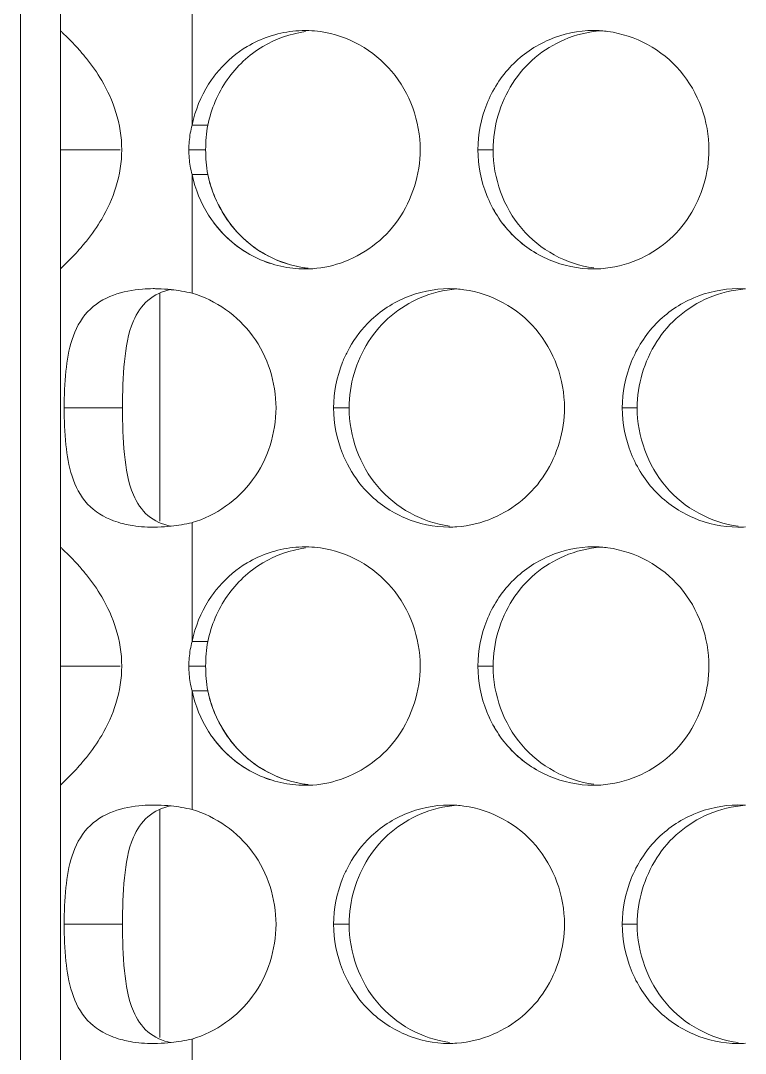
# Model space of a CAD drawing. Header units: millimetres. Extents: x 1177 to 4147, y 93 to 2194.
# Drawn here: x 1597.49 to 1615.72, y 1855.98 to 1881.96 of the extents above; entities that cross this region are included whole.
import ezdxf

# ---------------------------------------------------------------- set-up
doc = ezdxf.new("R2010")
doc.units = ezdxf.units.MM
doc.header["$LTSCALE"] = 0.1
doc.layers.get('0').update_dxf_attribs({"lineweight": 13})
doc.layers.add('标注', color=251, linetype='Continuous', lineweight=9)

msp = doc.modelspace()

# ---------------------------------------------------------------- linework, layer by layer
for p, q in [((1597.49, 1344.895), (1597.49, 1918.895)), ((1598.49, 1881.712), (1598.49, 1888.703)), ((1601.804, 1879.333), (1601.804, 1882.32)), ((1598.49, 1881.712), (1598.49, 1875.712)), ((1601.804, 1875.104), (1601.804, 1878.091)), ((1601.804, 1875.104), (1601.804, 1878.091)), ((1598.49, 1647.885), (1598.49, 1875.712)), ((1598.49, 1868.722), (1598.49, 1875.712)), ((1601.804, 1866.342), (1601.804, 1869.33)), ((1601.804, 1866.343), (1601.804, 1869.33)), ((1598.49, 1868.722), (1598.49, 1862.722)), ((1601.804, 1862.113), (1601.804, 1865.101)), ((1601.804, 1862.114), (1601.804, 1865.101)), ((1601.804, 1853.352), (1601.804, 1856.34)), ((1601.804, 1853.352), (1601.804, 1856.339))]:
    msp.add_line(p, q)
at = {"layer": '标注'}
for p, q in [((1602.199, 1879.333), (1601.804, 1879.333)), ((1602.199, 1879.333), (1601.804, 1879.333)), ((1599.99, 1878.712), (1598.49, 1878.712)), ((1599.99, 1878.712), (1598.49, 1878.712)), ((1602.145, 1878.712), (1601.723, 1878.712)), ((1602.145, 1878.712), (1601.723, 1878.712)), ((1609.376, 1878.712), (1608.994, 1878.712)), ((1609.376, 1878.712), (1608.994, 1878.712)), ((1602.199, 1878.091), (1601.804, 1878.091)), ((1602.199, 1878.091), (1601.804, 1878.091)), ((1600.99, 1875.104), (1600.99, 1869.371)), ((1600.054, 1872.217), (1598.586, 1872.217)), ((1605.754, 1872.217), (1605.365, 1872.217)), ((1605.754, 1872.217), (1605.365, 1872.217)), ((1613.002, 1872.217), (1612.627, 1872.217)), ((1602.199, 1866.343), (1601.804, 1866.343)), ((1602.199, 1866.343), (1601.804, 1866.343)), ((1599.99, 1865.722), (1598.49, 1865.722)), ((1599.99, 1865.722), (1598.49, 1865.722)), ((1602.145, 1865.722), (1601.723, 1865.722)), ((1602.145, 1865.722), (1601.723, 1865.722)), ((1609.376, 1865.722), (1608.994, 1865.722)), ((1609.376, 1865.722), (1608.994, 1865.722)), ((1602.199, 1865.101), (1601.804, 1865.101)), ((1602.199, 1865.101), (1601.804, 1865.101)), ((1598.49, 1855.731), (1598.49, 1862.722)), ((1600.99, 1862.114), (1600.99, 1856.38)), ((1600.054, 1859.226), (1598.586, 1859.226)), ((1605.754, 1859.226), (1605.365, 1859.226)), ((1605.754, 1859.226), (1605.365, 1859.226)), ((1613.002, 1859.226), (1612.627, 1859.226))]:
    msp.add_line(p, q, dxfattribs=at)
for centre, radius, start, end in [((1604.65, 1878.909), 2.802, 90.0177, 96.4449), ((1604.65, 1878.909), 2.802, 90.0177, 96.4449), ((1604.649, 1878.964), 2.747, 88.1301, 90.0018), ((1604.649, 1878.964), 2.747, 88.1301, 90.0018), ((1604.651, 1879.01), 2.702, 81.8471, 88.1347), ((1604.651, 1879.01), 2.702, 81.8471, 88.1347), ((1611.9, 1879.016), 2.696, 85.9382, 89.991), ((1611.9, 1879.016), 2.696, 85.9382, 89.991), ((1611.895, 1878.953), 2.759, 82.2487, 85.9388), ((1611.895, 1878.953), 2.759, 82.2487, 85.9388), ((1604.723, 1878.736), 2.979, 165.4586, 168.4449), ((1604.723, 1878.736), 2.979, 165.4586, 168.4449), ((1604.167, 1878.709), 2.444, 165.1989, 175.0623), ((1604.167, 1878.709), 2.444, 165.1989, 175.0623), ((1605.733, 1878.713), 3.588, 170.0517, 180.0201), ((1605.733, 1878.713), 3.588, 170.0517, 180.0201), ((1604.141, 1878.712), 2.418, 175.0848, 179.9974), ((1604.141, 1878.712), 2.418, 175.0848, 179.9974), ((1604.15, 1878.713), 2.428, 180.0174, 189.8517), ((1604.15, 1878.713), 2.428, 180.0174, 189.8517), ((1605.733, 1878.711), 3.588, 179.9799, 189.9483), ((1605.733, 1878.711), 3.588, 179.9799, 189.9483), ((1604.173, 1878.717), 2.451, 189.8577, 194.7995), ((1604.173, 1878.717), 2.451, 189.8577, 194.7995), ((1604.723, 1878.688), 2.979, 191.5551, 194.5414), ((1604.723, 1878.688), 2.979, 191.5551, 194.5414), ((1604.65, 1878.515), 2.802, 263.5551, 269.9823), ((1604.65, 1878.515), 2.802, 263.5551, 269.9823), ((1604.649, 1878.46), 2.747, 269.9982, 271.8699), ((1604.649, 1878.46), 2.747, 269.9982, 271.8699), ((1611.9, 1878.408), 2.696, 270.009, 274.0618), ((1611.9, 1878.408), 2.696, 270.009, 274.0618), ((1600.787, 1870.649), 4.569, 80.5968, 83.849), ((1600.764, 1870.508), 4.712, 77.2525, 80.6025), ((1608.267, 1872.527), 2.69, 85.8545, 89.9907), ((1608.267, 1872.527), 2.69, 85.8545, 89.9907), ((1608.263, 1872.463), 2.754, 82.091, 85.8551), ((1608.263, 1872.463), 2.754, 82.091, 85.8551), ((1615.536, 1872.515), 2.702, 86.0214, 89.9914), ((1600.764, 1873.925), 4.712, 279.3975, 282.7475), ((1600.787, 1873.785), 4.569, 276.151, 279.4032), ((1608.267, 1871.907), 2.69, 270.0093, 274.1455), ((1608.267, 1871.907), 2.69, 270.0093, 274.1455), ((1615.536, 1871.919), 2.702, 270.0086, 273.9786), ((1604.65, 1865.919), 2.802, 90.0177, 96.4449), ((1604.65, 1865.919), 2.802, 90.0177, 96.4449), ((1604.649, 1865.974), 2.747, 88.1301, 90.0018), ((1604.649, 1865.974), 2.747, 88.1301, 90.0018), ((1604.651, 1866.019), 2.702, 81.8471, 88.1347), ((1604.651, 1866.019), 2.702, 81.8471, 88.1347), ((1611.9, 1866.026), 2.696, 85.9382, 89.991), ((1611.9, 1866.026), 2.696, 85.9382, 89.991), ((1611.895, 1865.963), 2.759, 82.2487, 85.9388), ((1611.895, 1865.963), 2.759, 82.2487, 85.9388), ((1604.723, 1865.746), 2.979, 165.4586, 168.4449), ((1604.723, 1865.746), 2.979, 165.4586, 168.4449), ((1604.167, 1865.718), 2.444, 165.1989, 175.0623), ((1604.167, 1865.718), 2.444, 165.1989, 175.0623), ((1605.733, 1865.723), 3.588, 170.0517, 180.0201), ((1605.733, 1865.723), 3.588, 170.0517, 180.0201), ((1604.141, 1865.722), 2.418, 175.0848, 179.9974), ((1604.141, 1865.722), 2.418, 175.0848, 179.9974), ((1604.15, 1865.722), 2.428, 180.0174, 189.8517), ((1604.15, 1865.722), 2.428, 180.0174, 189.8517), ((1605.733, 1865.72), 3.588, 179.9799, 189.9483), ((1605.733, 1865.72), 3.588, 179.9799, 189.9483), ((1604.173, 1865.727), 2.451, 189.8577, 194.7995), ((1604.173, 1865.727), 2.451, 189.8577, 194.7995), ((1604.723, 1865.697), 2.979, 191.5551, 194.5414), ((1604.723, 1865.697), 2.979, 191.5551, 194.5414), ((1604.65, 1865.524), 2.802, 263.5551, 269.9823), ((1604.65, 1865.524), 2.802, 263.5551, 269.9823), ((1604.649, 1865.47), 2.747, 269.9982, 271.8699), ((1604.649, 1865.47), 2.747, 269.9982, 271.8699), ((1611.9, 1865.418), 2.696, 270.009, 274.0618), ((1611.9, 1865.418), 2.696, 270.009, 274.0618), ((1600.787, 1857.659), 4.569, 80.5968, 83.849), ((1600.764, 1857.518), 4.712, 77.2525, 80.6025), ((1608.267, 1859.536), 2.69, 85.8545, 89.9907), ((1608.267, 1859.536), 2.69, 85.8545, 89.9907), ((1608.263, 1859.473), 2.754, 82.091, 85.8551), ((1608.263, 1859.473), 2.754, 82.091, 85.8551), ((1615.536, 1859.525), 2.702, 86.0214, 89.9914), ((1600.764, 1860.935), 4.712, 279.3975, 282.7475), ((1600.787, 1860.794), 4.569, 276.151, 279.4032), ((1608.267, 1858.917), 2.69, 270.0093, 274.1455), ((1608.267, 1858.917), 2.69, 270.0093, 274.1455), ((1615.536, 1858.928), 2.702, 270.0086, 273.9786)]:
    msp.add_arc(centre, radius, start, end, dxfattribs=at)
for points, knots in [([(1599.529, 1880.455), (1599.415, 1880.648), (1599.231, 1880.91), (1598.975, 1881.213), (1598.816, 1881.387), (1598.684, 1881.522), (1598.593, 1881.61), (1598.54, 1881.662), (1598.513, 1881.686), (1598.501, 1881.703), (1598.49, 1881.709), (1598.49, 1881.712)], [0, 0, 0, 0, 0.411334, 0.583273, 0.72846, 0.84462, 0.929419, 0.959592, 0.981476, 0.994971, 1, 1, 1, 1]), ([(1599.529, 1880.455), (1599.415, 1880.648), (1599.231, 1880.91), (1598.975, 1881.213), (1598.816, 1881.387), (1598.684, 1881.522), (1598.593, 1881.61), (1598.54, 1881.662), (1598.513, 1881.686), (1598.501, 1881.703), (1598.49, 1881.709), (1598.49, 1881.712)], [0, 0, 0, 0, 0.411334, 0.583273, 0.72846, 0.84462, 0.929419, 0.959592, 0.981476, 0.994971, 1, 1, 1, 1]), ([(1607.542, 1878.712), (1607.542, 1879.068), (1607.413, 1879.783), (1606.879, 1880.723), (1606.051, 1881.402), (1605.377, 1881.635), (1605.034, 1881.684)], [0, 0, 0, 0, 0.253589, 0.505104, 0.753724, 1, 1, 1, 1]), ([(1607.542, 1878.712), (1607.542, 1879.068), (1607.413, 1879.783), (1606.879, 1880.723), (1606.051, 1881.402), (1605.377, 1881.635), (1605.034, 1881.684)], [0, 0, 0, 0, 0.253589, 0.505104, 0.753724, 1, 1, 1, 1]), ([(1614.809, 1878.712), (1614.809, 1879.071), (1614.677, 1879.79), (1614.136, 1880.735), (1613.296, 1881.414), (1612.613, 1881.64), (1612.267, 1881.687)], [0, 0, 0, 0, 0.253362, 0.504807, 0.753291, 1, 1, 1, 1]), ([(1614.809, 1878.712), (1614.809, 1879.071), (1614.677, 1879.79), (1614.136, 1880.735), (1613.296, 1881.414), (1612.613, 1881.64), (1612.267, 1881.687)], [0, 0, 0, 0, 0.253362, 0.504807, 0.753291, 1, 1, 1, 1]), ([(1603.581, 1881.308), (1603.231, 1881.1), (1602.616, 1880.516), (1602.282, 1879.738), (1602.199, 1879.333)], [0, 0, 0, 0, 0.496153, 1, 1, 1, 1]), ([(1603.581, 1881.308), (1603.231, 1881.1), (1602.616, 1880.516), (1602.282, 1879.738), (1602.199, 1879.333)], [0, 0, 0, 0, 0.496153, 1, 1, 1, 1]), ([(1603.188, 1881.308), (1602.924, 1881.151), (1602.605, 1880.88), (1602.353, 1880.556), (1602.294, 1880.472)], [0, 0, 0, 0, 0.747671, 1, 1, 1, 1]), ([(1603.188, 1881.308), (1602.924, 1881.151), (1602.605, 1880.88), (1602.353, 1880.556), (1602.294, 1880.472)], [0, 0, 0, 0, 0.747671, 1, 1, 1, 1]), ([(1611.168, 1881.481), (1610.905, 1881.368), (1610.405, 1881.062), (1609.639, 1880.183), (1609.376, 1879.291), (1609.376, 1878.712)], [0, 0, 0, 0, 0.248135, 0.498077, 1, 1, 1, 1]), ([(1611.168, 1881.481), (1610.905, 1881.368), (1610.405, 1881.062), (1609.639, 1880.183), (1609.376, 1879.291), (1609.376, 1878.712)], [0, 0, 0, 0, 0.248135, 0.498077, 1, 1, 1, 1]), ([(1600.034, 1878.712), (1600.034, 1879.029), (1599.936, 1879.643), (1599.678, 1880.203), (1599.529, 1880.455)], [0, 0, 0, 0, 0.519273, 1, 1, 1, 1]), ([(1600.034, 1878.712), (1600.034, 1879.029), (1599.936, 1879.643), (1599.678, 1880.203), (1599.529, 1880.455)], [0, 0, 0, 0, 0.519273, 1, 1, 1, 1]), ([(1599.529, 1876.969), (1599.678, 1877.221), (1599.936, 1877.781), (1600.034, 1878.395), (1600.034, 1878.712)], [0, 0, 0, 0, 0.480727, 1, 1, 1, 1]), ([(1599.529, 1876.969), (1599.678, 1877.221), (1599.936, 1877.781), (1600.034, 1878.395), (1600.034, 1878.712)], [0, 0, 0, 0, 0.480727, 1, 1, 1, 1]), ([(1605.535, 1875.86), (1605.824, 1875.959), (1606.377, 1876.25), (1607.244, 1877.141), (1607.542, 1878.096), (1607.542, 1878.712)], [0, 0, 0, 0, 0.248219, 0.498355, 1, 1, 1, 1]), ([(1605.535, 1875.86), (1605.824, 1875.959), (1606.377, 1876.25), (1607.244, 1877.141), (1607.542, 1878.096), (1607.542, 1878.712)], [0, 0, 0, 0, 0.248219, 0.498355, 1, 1, 1, 1]), ([(1609.376, 1878.712), (1609.376, 1878.353), (1609.507, 1877.635), (1610.045, 1876.69), (1610.883, 1876.011), (1611.564, 1875.784), (1611.909, 1875.737)], [0, 0, 0, 0, 0.253649, 0.50519, 0.753532, 1, 1, 1, 1]), ([(1609.376, 1878.712), (1609.376, 1878.353), (1609.507, 1877.635), (1610.045, 1876.69), (1610.883, 1876.011), (1611.564, 1875.784), (1611.909, 1875.737)], [0, 0, 0, 0, 0.253649, 0.50519, 0.753532, 1, 1, 1, 1]), ([(1613.012, 1875.944), (1613.275, 1876.057), (1613.776, 1876.362), (1614.545, 1877.241), (1614.809, 1878.133), (1614.809, 1878.712)], [0, 0, 0, 0, 0.248395, 0.498438, 1, 1, 1, 1]), ([(1613.012, 1875.944), (1613.275, 1876.057), (1613.776, 1876.362), (1614.545, 1877.241), (1614.809, 1878.133), (1614.809, 1878.712)], [0, 0, 0, 0, 0.248395, 0.498438, 1, 1, 1, 1]), ([(1602.199, 1878.091), (1602.322, 1877.49), (1602.801, 1876.619), (1603.828, 1875.931), (1604.425, 1875.764), (1604.726, 1875.73)], [0, 0, 0, 0, 0.502195, 0.75184, 1, 1, 1, 1]), ([(1602.199, 1878.091), (1602.282, 1877.686), (1602.616, 1876.908), (1603.231, 1876.324), (1603.581, 1876.116)], [0, 0, 0, 0, 0.503847, 1, 1, 1, 1]), ([(1609.218, 1877.565), (1609.362, 1877.207), (1609.783, 1876.538), (1610.438, 1876.094), (1610.789, 1875.944)], [0, 0, 0, 0, 0.502933, 1, 1, 1, 1]), ([(1598.49, 1875.712), (1598.49, 1875.715), (1598.501, 1875.721), (1598.513, 1875.738), (1598.54, 1875.762), (1598.593, 1875.814), (1598.684, 1875.902), (1598.816, 1876.037), (1598.975, 1876.211), (1599.231, 1876.514), (1599.415, 1876.776), (1599.529, 1876.969)], [0, 0, 0, 0, 0.005029, 0.018524, 0.040408, 0.070581, 0.15538, 0.27154, 0.416727, 0.588666, 1, 1, 1, 1]), ([(1598.49, 1875.712), (1598.49, 1875.715), (1598.501, 1875.721), (1598.513, 1875.738), (1598.54, 1875.762), (1598.593, 1875.814), (1598.684, 1875.902), (1598.816, 1876.037), (1598.975, 1876.211), (1599.231, 1876.514), (1599.415, 1876.776), (1599.529, 1876.969)], [0, 0, 0, 0, 0.005029, 0.018524, 0.040408, 0.070581, 0.15538, 0.27154, 0.416727, 0.588666, 1, 1, 1, 1]), ([(1602.294, 1876.953), (1602.528, 1876.618), (1603.137, 1876.04), (1603.934, 1875.776), (1604.336, 1875.73)], [0, 0, 0, 0, 0.502556, 1, 1, 1, 1]), ([(1602.294, 1876.953), (1602.353, 1876.868), (1602.605, 1876.544), (1602.924, 1876.273), (1603.188, 1876.116)], [0, 0, 0, 0, 0.252329, 1, 1, 1, 1]), ([(1599.826, 1875.055), (1599.583, 1874.965), (1599.114, 1874.679), (1598.865, 1874.19), (1598.783, 1873.936)], [0, 0, 0, 0, 0.492021, 1, 1, 1, 1]), ([(1600.826, 1875.217), (1600.735, 1875.217), (1600.397, 1875.204), (1600.058, 1875.142), (1599.826, 1875.055)], [0, 0, 0, 0, 0.267795, 1, 1, 1, 1]), ([(1601.27, 1875.192), (1601.061, 1875.154), (1600.65, 1874.972), (1600.412, 1874.6), (1600.329, 1874.406)], [0, 0, 0, 0, 0.503158, 1, 1, 1, 1]), ([(1601.276, 1875.192), (1601.163, 1875.204), (1601.013, 1875.215), (1600.863, 1875.217), (1600.826, 1875.217)], [0, 0, 0, 0, 0.755047, 1, 1, 1, 1]), ([(1603.915, 1872.217), (1603.915, 1872.851), (1603.512, 1874.143), (1602.401, 1874.93), (1601.804, 1875.104)], [0, 0, 0, 0, 0.504977, 1, 1, 1, 1]), ([(1611.173, 1872.217), (1611.173, 1872.575), (1611.042, 1873.293), (1610.504, 1874.236), (1609.667, 1874.916), (1608.987, 1875.143), (1608.642, 1875.191)], [0, 0, 0, 0, 0.253482, 0.504988, 0.753424, 1, 1, 1, 1]), ([(1611.173, 1872.217), (1611.173, 1872.575), (1611.042, 1873.293), (1610.504, 1874.236), (1609.667, 1874.916), (1608.987, 1875.143), (1608.642, 1875.191)], [0, 0, 0, 0, 0.253482, 0.504988, 0.753424, 1, 1, 1, 1]), ([(1607.544, 1874.986), (1607.281, 1874.873), (1606.782, 1874.567), (1606.016, 1873.688), (1605.754, 1872.796), (1605.754, 1872.217)], [0, 0, 0, 0, 0.248013, 0.497923, 1, 1, 1, 1]), ([(1607.544, 1874.986), (1607.281, 1874.873), (1606.782, 1874.567), (1606.016, 1873.688), (1605.754, 1872.796), (1605.754, 1872.217)], [0, 0, 0, 0, 0.248013, 0.497923, 1, 1, 1, 1]), ([(1614.797, 1874.986), (1614.533, 1874.873), (1614.033, 1874.567), (1613.266, 1873.688), (1613.002, 1872.796), (1613.002, 1872.217)], [0, 0, 0, 0, 0.248254, 0.498229, 1, 1, 1, 1]), ([(1600.329, 1874.406), (1600.192, 1874.087), (1600.075, 1873.343), (1600.054, 1872.608), (1600.054, 1872.217)], [0, 0, 0, 0, 0.47064, 1, 1, 1, 1]), ([(1606.214, 1874.337), (1606.013, 1874.129), (1605.785, 1873.807), (1605.625, 1873.455), (1605.589, 1873.364)], [0, 0, 0, 0, 0.747989, 1, 1, 1, 1]), ([(1606.214, 1874.337), (1606.013, 1874.129), (1605.785, 1873.807), (1605.625, 1873.455), (1605.589, 1873.364)], [0, 0, 0, 0, 0.747989, 1, 1, 1, 1]), ([(1598.783, 1873.936), (1598.701, 1873.679), (1598.607, 1873.104), (1598.586, 1872.526), (1598.586, 1872.217)], [0, 0, 0, 0, 0.466285, 1, 1, 1, 1]), ([(1598.586, 1872.217), (1598.586, 1871.908), (1598.607, 1871.33), (1598.701, 1870.754), (1598.783, 1870.497)], [0, 0, 0, 0, 0.533715, 1, 1, 1, 1]), ([(1600.054, 1872.217), (1600.054, 1871.826), (1600.075, 1871.091), (1600.192, 1870.347), (1600.329, 1870.027)], [0, 0, 0, 0, 0.52936, 1, 1, 1, 1]), ([(1601.804, 1869.33), (1602.401, 1869.504), (1603.512, 1870.29), (1603.915, 1871.582), (1603.915, 1872.217)], [0, 0, 0, 0, 0.495023, 1, 1, 1, 1]), ([(1605.754, 1872.217), (1605.754, 1871.859), (1605.885, 1871.141), (1606.42, 1870.198), (1607.254, 1869.519), (1607.933, 1869.291), (1608.277, 1869.243)], [0, 0, 0, 0, 0.253771, 0.505372, 0.753666, 1, 1, 1, 1]), ([(1605.754, 1872.217), (1605.754, 1871.859), (1605.885, 1871.141), (1606.42, 1870.198), (1607.254, 1869.519), (1607.933, 1869.291), (1608.277, 1869.243)], [0, 0, 0, 0, 0.253771, 0.505372, 0.753666, 1, 1, 1, 1]), ([(1609.378, 1869.449), (1609.642, 1869.561), (1610.142, 1869.867), (1610.909, 1870.746), (1611.173, 1871.638), (1611.173, 1872.217)], [0, 0, 0, 0, 0.248275, 0.498285, 1, 1, 1, 1]), ([(1609.378, 1869.449), (1609.642, 1869.561), (1610.142, 1869.867), (1610.909, 1870.746), (1611.173, 1871.638), (1611.173, 1872.217)], [0, 0, 0, 0, 0.248275, 0.498285, 1, 1, 1, 1]), ([(1613.002, 1872.217), (1613.002, 1871.858), (1613.134, 1871.137), (1613.675, 1870.192), (1614.516, 1869.513), (1615.2, 1869.287), (1615.546, 1869.241)], [0, 0, 0, 0, 0.253529, 0.50501, 0.753401, 1, 1, 1, 1]), ([(1605.589, 1871.07), (1605.625, 1870.979), (1605.785, 1870.627), (1606.013, 1870.304), (1606.214, 1870.096)], [0, 0, 0, 0, 0.252011, 1, 1, 1, 1]), ([(1605.589, 1871.07), (1605.625, 1870.979), (1605.785, 1870.627), (1606.013, 1870.304), (1606.214, 1870.096)], [0, 0, 0, 0, 0.252011, 1, 1, 1, 1]), ([(1598.783, 1870.497), (1598.865, 1870.244), (1599.114, 1869.755), (1599.583, 1869.468), (1599.826, 1869.378)], [0, 0, 0, 0, 0.507979, 1, 1, 1, 1]), ([(1600.329, 1870.027), (1600.412, 1869.834), (1600.65, 1869.461), (1601.061, 1869.28), (1601.27, 1869.241)], [0, 0, 0, 0, 0.496842, 1, 1, 1, 1]), ([(1600.063, 1869.305), (1600.122, 1869.29), (1600.373, 1869.237), (1600.631, 1869.217), (1600.826, 1869.217)], [0, 0, 0, 0, 0.237726, 1, 1, 1, 1]), ([(1600.826, 1869.217), (1600.863, 1869.217), (1601.013, 1869.219), (1601.163, 1869.23), (1601.276, 1869.242)], [0, 0, 0, 0, 0.244953, 1, 1, 1, 1]), ([(1599.529, 1867.465), (1599.415, 1867.658), (1599.231, 1867.919), (1598.975, 1868.223), (1598.816, 1868.397), (1598.684, 1868.531), (1598.593, 1868.619), (1598.54, 1868.672), (1598.513, 1868.696), (1598.501, 1868.712), (1598.49, 1868.719), (1598.49, 1868.722)], [0, 0, 0, 0, 0.411334, 0.583273, 0.72846, 0.84462, 0.929419, 0.959592, 0.981476, 0.994971, 1, 1, 1, 1]), ([(1599.529, 1867.465), (1599.415, 1867.658), (1599.231, 1867.919), (1598.975, 1868.223), (1598.816, 1868.397), (1598.684, 1868.531), (1598.593, 1868.619), (1598.54, 1868.672), (1598.513, 1868.696), (1598.501, 1868.712), (1598.49, 1868.719), (1598.49, 1868.722)], [0, 0, 0, 0, 0.411334, 0.583273, 0.72846, 0.84462, 0.929419, 0.959592, 0.981476, 0.994971, 1, 1, 1, 1]), ([(1607.542, 1865.722), (1607.542, 1866.078), (1607.413, 1866.793), (1606.879, 1867.732), (1606.051, 1868.412), (1605.377, 1868.645), (1605.034, 1868.694)], [0, 0, 0, 0, 0.253589, 0.505104, 0.753724, 1, 1, 1, 1]), ([(1607.542, 1865.722), (1607.542, 1866.078), (1607.413, 1866.793), (1606.879, 1867.732), (1606.051, 1868.412), (1605.377, 1868.645), (1605.034, 1868.694)], [0, 0, 0, 0, 0.253589, 0.505104, 0.753724, 1, 1, 1, 1]), ([(1614.809, 1865.722), (1614.809, 1866.08), (1614.677, 1866.8), (1614.136, 1867.744), (1613.296, 1868.423), (1612.613, 1868.65), (1612.267, 1868.697)], [0, 0, 0, 0, 0.253362, 0.504807, 0.753291, 1, 1, 1, 1]), ([(1614.809, 1865.722), (1614.809, 1866.08), (1614.677, 1866.8), (1614.136, 1867.744), (1613.296, 1868.423), (1612.613, 1868.65), (1612.267, 1868.697)], [0, 0, 0, 0, 0.253362, 0.504807, 0.753291, 1, 1, 1, 1]), ([(1603.581, 1868.318), (1603.231, 1868.11), (1602.616, 1867.526), (1602.282, 1866.748), (1602.199, 1866.343)], [0, 0, 0, 0, 0.496153, 1, 1, 1, 1]), ([(1603.581, 1868.318), (1603.231, 1868.11), (1602.616, 1867.526), (1602.282, 1866.748), (1602.199, 1866.343)], [0, 0, 0, 0, 0.496153, 1, 1, 1, 1]), ([(1603.188, 1868.318), (1602.924, 1868.161), (1602.605, 1867.89), (1602.353, 1867.566), (1602.294, 1867.481)], [0, 0, 0, 0, 0.747671, 1, 1, 1, 1]), ([(1603.188, 1868.318), (1602.924, 1868.161), (1602.605, 1867.89), (1602.353, 1867.566), (1602.294, 1867.481)], [0, 0, 0, 0, 0.747671, 1, 1, 1, 1]), ([(1611.168, 1868.49), (1610.905, 1868.378), (1610.405, 1868.072), (1609.639, 1867.193), (1609.376, 1866.301), (1609.376, 1865.722)], [0, 0, 0, 0, 0.248135, 0.498077, 1, 1, 1, 1]), ([(1611.168, 1868.49), (1610.905, 1868.378), (1610.405, 1868.072), (1609.639, 1867.193), (1609.376, 1866.301), (1609.376, 1865.722)], [0, 0, 0, 0, 0.248135, 0.498077, 1, 1, 1, 1]), ([(1600.034, 1865.722), (1600.034, 1866.039), (1599.936, 1866.653), (1599.678, 1867.212), (1599.529, 1867.465)], [0, 0, 0, 0, 0.519273, 1, 1, 1, 1]), ([(1600.034, 1865.722), (1600.034, 1866.039), (1599.936, 1866.653), (1599.678, 1867.212), (1599.529, 1867.465)], [0, 0, 0, 0, 0.519273, 1, 1, 1, 1]), ([(1599.529, 1863.978), (1599.678, 1864.231), (1599.936, 1864.791), (1600.034, 1865.405), (1600.034, 1865.722)], [0, 0, 0, 0, 0.480727, 1, 1, 1, 1]), ([(1599.529, 1863.978), (1599.678, 1864.231), (1599.936, 1864.791), (1600.034, 1865.405), (1600.034, 1865.722)], [0, 0, 0, 0, 0.480727, 1, 1, 1, 1]), ([(1605.535, 1862.87), (1605.824, 1862.968), (1606.377, 1863.26), (1607.244, 1864.151), (1607.542, 1865.105), (1607.542, 1865.722)], [0, 0, 0, 0, 0.248219, 0.498355, 1, 1, 1, 1]), ([(1605.535, 1862.87), (1605.824, 1862.968), (1606.377, 1863.26), (1607.244, 1864.151), (1607.542, 1865.105), (1607.542, 1865.722)], [0, 0, 0, 0, 0.248219, 0.498355, 1, 1, 1, 1]), ([(1609.376, 1865.722), (1609.376, 1865.363), (1609.507, 1864.644), (1610.045, 1863.7), (1610.883, 1863.02), (1611.564, 1862.794), (1611.909, 1862.747)], [0, 0, 0, 0, 0.253649, 0.50519, 0.753532, 1, 1, 1, 1]), ([(1609.376, 1865.722), (1609.376, 1865.363), (1609.507, 1864.644), (1610.045, 1863.7), (1610.883, 1863.02), (1611.564, 1862.794), (1611.909, 1862.747)], [0, 0, 0, 0, 0.253649, 0.50519, 0.753532, 1, 1, 1, 1]), ([(1613.012, 1862.953), (1613.275, 1863.066), (1613.776, 1863.372), (1614.545, 1864.25), (1614.809, 1865.142), (1614.809, 1865.722)], [0, 0, 0, 0, 0.248395, 0.498438, 1, 1, 1, 1]), ([(1613.012, 1862.953), (1613.275, 1863.066), (1613.776, 1863.372), (1614.545, 1864.25), (1614.809, 1865.142), (1614.809, 1865.722)], [0, 0, 0, 0, 0.248395, 0.498438, 1, 1, 1, 1]), ([(1602.199, 1865.101), (1602.322, 1864.5), (1602.801, 1863.628), (1603.828, 1862.941), (1604.425, 1862.774), (1604.726, 1862.74)], [0, 0, 0, 0, 0.502195, 0.75184, 1, 1, 1, 1]), ([(1602.199, 1865.101), (1602.282, 1864.695), (1602.616, 1863.918), (1603.231, 1863.334), (1603.581, 1863.125)], [0, 0, 0, 0, 0.503847, 1, 1, 1, 1]), ([(1609.218, 1864.574), (1609.362, 1864.216), (1609.783, 1863.548), (1610.438, 1863.103), (1610.789, 1862.953)], [0, 0, 0, 0, 0.502933, 1, 1, 1, 1]), ([(1598.49, 1862.722), (1598.49, 1862.725), (1598.501, 1862.731), (1598.513, 1862.747), (1598.54, 1862.772), (1598.593, 1862.824), (1598.684, 1862.912), (1598.816, 1863.046), (1598.975, 1863.221), (1599.231, 1863.524), (1599.415, 1863.785), (1599.529, 1863.978)], [0, 0, 0, 0, 0.005029, 0.018524, 0.040408, 0.070581, 0.15538, 0.27154, 0.416727, 0.588666, 1, 1, 1, 1]), ([(1598.49, 1862.722), (1598.49, 1862.725), (1598.501, 1862.731), (1598.513, 1862.747), (1598.54, 1862.772), (1598.593, 1862.824), (1598.684, 1862.912), (1598.816, 1863.046), (1598.975, 1863.221), (1599.231, 1863.524), (1599.415, 1863.785), (1599.529, 1863.978)], [0, 0, 0, 0, 0.005029, 0.018524, 0.040408, 0.070581, 0.15538, 0.27154, 0.416727, 0.588666, 1, 1, 1, 1]), ([(1602.294, 1863.962), (1602.528, 1863.628), (1603.137, 1863.049), (1603.934, 1862.785), (1604.336, 1862.74)], [0, 0, 0, 0, 0.502556, 1, 1, 1, 1]), ([(1602.294, 1863.962), (1602.353, 1863.877), (1602.605, 1863.554), (1602.924, 1863.282), (1603.188, 1863.126)], [0, 0, 0, 0, 0.252329, 1, 1, 1, 1]), ([(1599.826, 1862.065), (1599.583, 1861.975), (1599.114, 1861.688), (1598.865, 1861.2), (1598.783, 1860.946)], [0, 0, 0, 0, 0.492021, 1, 1, 1, 1]), ([(1600.826, 1862.226), (1600.735, 1862.226), (1600.397, 1862.214), (1600.058, 1862.151), (1599.826, 1862.065)], [0, 0, 0, 0, 0.267795, 1, 1, 1, 1]), ([(1601.27, 1862.202), (1601.061, 1862.164), (1600.65, 1861.982), (1600.412, 1861.609), (1600.329, 1861.416)], [0, 0, 0, 0, 0.503158, 1, 1, 1, 1]), ([(1601.276, 1862.202), (1601.163, 1862.214), (1601.013, 1862.224), (1600.863, 1862.226), (1600.826, 1862.226)], [0, 0, 0, 0, 0.755047, 1, 1, 1, 1]), ([(1603.915, 1859.226), (1603.915, 1859.861), (1603.512, 1861.153), (1602.401, 1861.939), (1601.804, 1862.114)], [0, 0, 0, 0, 0.504977, 1, 1, 1, 1]), ([(1611.173, 1859.226), (1611.173, 1859.585), (1611.042, 1860.303), (1610.504, 1861.246), (1609.667, 1861.925), (1608.987, 1862.153), (1608.642, 1862.2)], [0, 0, 0, 0, 0.253482, 0.504988, 0.753424, 1, 1, 1, 1]), ([(1611.173, 1859.226), (1611.173, 1859.585), (1611.042, 1860.303), (1610.504, 1861.246), (1609.667, 1861.925), (1608.987, 1862.153), (1608.642, 1862.2)], [0, 0, 0, 0, 0.253482, 0.504988, 0.753424, 1, 1, 1, 1]), ([(1607.544, 1861.995), (1607.281, 1861.882), (1606.782, 1861.577), (1606.016, 1860.697), (1605.754, 1859.806), (1605.754, 1859.226)], [0, 0, 0, 0, 0.248013, 0.497923, 1, 1, 1, 1]), ([(1607.544, 1861.995), (1607.281, 1861.882), (1606.782, 1861.577), (1606.016, 1860.697), (1605.754, 1859.806), (1605.754, 1859.226)], [0, 0, 0, 0, 0.248013, 0.497923, 1, 1, 1, 1]), ([(1614.797, 1861.995), (1614.533, 1861.882), (1614.033, 1861.577), (1613.266, 1860.698), (1613.002, 1859.806), (1613.002, 1859.226)], [0, 0, 0, 0, 0.248254, 0.498229, 1, 1, 1, 1]), ([(1600.329, 1861.416), (1600.192, 1861.097), (1600.075, 1860.353), (1600.054, 1859.617), (1600.054, 1859.226)], [0, 0, 0, 0, 0.47064, 1, 1, 1, 1]), ([(1606.214, 1861.347), (1606.013, 1861.139), (1605.785, 1860.817), (1605.625, 1860.464), (1605.589, 1860.374)], [0, 0, 0, 0, 0.747989, 1, 1, 1, 1]), ([(1606.214, 1861.347), (1606.013, 1861.139), (1605.785, 1860.817), (1605.625, 1860.464), (1605.589, 1860.374)], [0, 0, 0, 0, 0.747989, 1, 1, 1, 1]), ([(1598.783, 1860.946), (1598.701, 1860.689), (1598.607, 1860.113), (1598.586, 1859.535), (1598.586, 1859.226)], [0, 0, 0, 0, 0.466285, 1, 1, 1, 1]), ([(1598.586, 1859.226), (1598.586, 1858.918), (1598.607, 1858.34), (1598.701, 1857.764), (1598.783, 1857.507)], [0, 0, 0, 0, 0.533715, 1, 1, 1, 1]), ([(1600.054, 1859.226), (1600.054, 1858.836), (1600.075, 1858.1), (1600.192, 1857.356), (1600.329, 1857.037)], [0, 0, 0, 0, 0.52936, 1, 1, 1, 1]), ([(1601.804, 1856.339), (1602.401, 1856.514), (1603.512, 1857.3), (1603.915, 1858.592), (1603.915, 1859.226)], [0, 0, 0, 0, 0.495023, 1, 1, 1, 1]), ([(1605.754, 1859.226), (1605.754, 1858.869), (1605.885, 1858.151), (1606.42, 1857.208), (1607.254, 1856.528), (1607.933, 1856.301), (1608.277, 1856.253)], [0, 0, 0, 0, 0.253771, 0.505372, 0.753666, 1, 1, 1, 1]), ([(1605.754, 1859.226), (1605.754, 1858.869), (1605.885, 1858.151), (1606.42, 1857.208), (1607.254, 1856.528), (1607.933, 1856.301), (1608.277, 1856.253)], [0, 0, 0, 0, 0.253771, 0.505372, 0.753666, 1, 1, 1, 1]), ([(1609.378, 1856.458), (1609.642, 1856.571), (1610.142, 1856.877), (1610.909, 1857.755), (1611.173, 1858.647), (1611.173, 1859.226)], [0, 0, 0, 0, 0.248275, 0.498285, 1, 1, 1, 1]), ([(1609.378, 1856.458), (1609.642, 1856.571), (1610.142, 1856.877), (1610.909, 1857.755), (1611.173, 1858.647), (1611.173, 1859.226)], [0, 0, 0, 0, 0.248275, 0.498285, 1, 1, 1, 1]), ([(1613.002, 1859.226), (1613.002, 1858.867), (1613.134, 1858.147), (1613.675, 1857.201), (1614.516, 1856.522), (1615.2, 1856.297), (1615.546, 1856.251)], [0, 0, 0, 0, 0.253529, 0.50501, 0.753401, 1, 1, 1, 1]), ([(1605.589, 1858.079), (1605.625, 1857.989), (1605.785, 1857.636), (1606.013, 1857.314), (1606.214, 1857.106)], [0, 0, 0, 0, 0.252011, 1, 1, 1, 1]), ([(1605.589, 1858.079), (1605.625, 1857.989), (1605.785, 1857.636), (1606.013, 1857.314), (1606.214, 1857.106)], [0, 0, 0, 0, 0.252011, 1, 1, 1, 1]), ([(1598.783, 1857.507), (1598.865, 1857.253), (1599.114, 1856.765), (1599.583, 1856.478), (1599.826, 1856.388)], [0, 0, 0, 0, 0.507979, 1, 1, 1, 1]), ([(1600.329, 1857.037), (1600.412, 1856.844), (1600.65, 1856.471), (1601.061, 1856.289), (1601.27, 1856.251)], [0, 0, 0, 0, 0.496842, 1, 1, 1, 1]), ([(1600.063, 1856.315), (1600.122, 1856.3), (1600.373, 1856.246), (1600.631, 1856.227), (1600.826, 1856.227)], [0, 0, 0, 0, 0.237726, 1, 1, 1, 1]), ([(1600.826, 1856.227), (1600.863, 1856.227), (1601.013, 1856.229), (1601.163, 1856.239), (1601.276, 1856.251)], [0, 0, 0, 0, 0.244953, 1, 1, 1, 1])]:
    msp.add_open_spline(points, degree=3, knots=knots, dxfattribs=at)
for points in [[(1604.336, 1881.694), (1603.934, 1881.649), (1603.535, 1881.514), (1603.188, 1881.308)], [(1604.336, 1881.694), (1603.934, 1881.649), (1603.535, 1881.514), (1603.188, 1881.308)], [(1604.66, 1881.685), (1604.283, 1881.634), (1603.909, 1881.503), (1603.581, 1881.308)], [(1604.66, 1881.685), (1604.283, 1881.634), (1603.909, 1881.503), (1603.581, 1881.308)], [(1611.9, 1881.712), (1611.522, 1881.712), (1611.137, 1881.629), (1610.789, 1881.48)], [(1611.9, 1881.712), (1611.522, 1881.712), (1611.137, 1881.629), (1610.789, 1881.48)], [(1612.086, 1881.705), (1611.772, 1881.683), (1611.458, 1881.605), (1611.168, 1881.481)], [(1612.086, 1881.705), (1611.772, 1881.683), (1611.458, 1881.605), (1611.168, 1881.481)], [(1610.789, 1881.48), (1610.438, 1881.33), (1610.11, 1881.107), (1609.844, 1880.833)], [(1610.789, 1881.48), (1610.438, 1881.33), (1610.11, 1881.107), (1609.844, 1880.833)], [(1609.844, 1880.833), (1609.576, 1880.556), (1609.361, 1880.217), (1609.218, 1879.859)], [(1609.844, 1880.833), (1609.576, 1880.556), (1609.361, 1880.217), (1609.218, 1879.859)], [(1602.294, 1880.472), (1602.087, 1880.174), (1601.93, 1879.835), (1601.839, 1879.484)], [(1602.294, 1880.472), (1602.087, 1880.174), (1601.93, 1879.835), (1601.839, 1879.484)], [(1609.218, 1879.859), (1609.073, 1879.498), (1608.994, 1879.102), (1608.994, 1878.712)], [(1609.218, 1879.859), (1609.073, 1879.498), (1608.994, 1879.102), (1608.994, 1878.712)], [(1608.994, 1878.712), (1608.994, 1878.322), (1609.073, 1877.926), (1609.218, 1877.565)], [(1608.994, 1878.712), (1608.994, 1878.322), (1609.073, 1877.926), (1609.218, 1877.565)], [(1601.839, 1877.94), (1601.93, 1877.589), (1602.087, 1877.25), (1602.294, 1876.953)], [(1601.839, 1877.94), (1601.93, 1877.589), (1602.087, 1877.25), (1602.294, 1876.953)], [(1609.218, 1877.565), (1609.361, 1877.207), (1609.576, 1876.869), (1609.844, 1876.591)], [(1609.844, 1876.591), (1610.11, 1876.317), (1610.438, 1876.094), (1610.789, 1875.944)], [(1603.188, 1876.116), (1603.535, 1875.91), (1603.934, 1875.776), (1604.336, 1875.73)], [(1603.581, 1876.116), (1603.927, 1875.91), (1604.326, 1875.776), (1604.726, 1875.73)], [(1604.739, 1875.714), (1605.009, 1875.723), (1605.28, 1875.774), (1605.535, 1875.86)], [(1604.739, 1875.714), (1605.009, 1875.723), (1605.28, 1875.774), (1605.535, 1875.86)], [(1610.789, 1875.944), (1611.137, 1875.795), (1611.522, 1875.712), (1611.9, 1875.712)], [(1610.789, 1875.944), (1611.137, 1875.795), (1611.522, 1875.712), (1611.9, 1875.712)], [(1612.09, 1875.719), (1612.406, 1875.741), (1612.721, 1875.82), (1613.012, 1875.944)], [(1612.09, 1875.719), (1612.406, 1875.741), (1612.721, 1875.82), (1613.012, 1875.944)], [(1608.268, 1875.217), (1607.89, 1875.217), (1607.505, 1875.134), (1607.158, 1874.985)], [(1608.268, 1875.217), (1607.89, 1875.217), (1607.505, 1875.134), (1607.158, 1874.985)], [(1608.457, 1875.21), (1608.145, 1875.187), (1607.832, 1875.109), (1607.544, 1874.986)], [(1608.457, 1875.21), (1608.145, 1875.187), (1607.832, 1875.109), (1607.544, 1874.986)], [(1615.537, 1875.217), (1615.158, 1875.217), (1614.772, 1875.134), (1614.424, 1874.985)], [(1615.72, 1875.21), (1615.404, 1875.188), (1615.088, 1875.11), (1614.797, 1874.986)], [(1607.158, 1874.985), (1606.807, 1874.835), (1606.479, 1874.612), (1606.214, 1874.337)], [(1607.158, 1874.985), (1606.807, 1874.835), (1606.479, 1874.612), (1606.214, 1874.337)], [(1614.424, 1874.985), (1614.073, 1874.835), (1613.744, 1874.612), (1613.478, 1874.337)], [(1613.478, 1874.337), (1613.21, 1874.06), (1612.995, 1873.722), (1612.851, 1873.364)], [(1605.589, 1873.364), (1605.444, 1873.002), (1605.365, 1872.606), (1605.365, 1872.217)], [(1605.589, 1873.364), (1605.444, 1873.002), (1605.365, 1872.606), (1605.365, 1872.217)], [(1612.851, 1873.364), (1612.706, 1873.003), (1612.627, 1872.607), (1612.627, 1872.217)], [(1605.365, 1872.217), (1605.365, 1871.827), (1605.444, 1871.431), (1605.589, 1871.07)], [(1605.365, 1872.217), (1605.365, 1871.827), (1605.444, 1871.431), (1605.589, 1871.07)], [(1612.627, 1872.217), (1612.627, 1871.827), (1612.706, 1871.431), (1612.851, 1871.07)], [(1612.851, 1871.07), (1612.995, 1870.711), (1613.21, 1870.373), (1613.478, 1870.096)], [(1606.214, 1870.096), (1606.479, 1869.822), (1606.807, 1869.599), (1607.158, 1869.449)], [(1606.214, 1870.096), (1606.479, 1869.822), (1606.807, 1869.599), (1607.158, 1869.449)], [(1613.478, 1870.096), (1613.744, 1869.822), (1614.073, 1869.599), (1614.424, 1869.449)], [(1599.826, 1869.378), (1599.903, 1869.35), (1599.983, 1869.325), (1600.063, 1869.305)], [(1607.158, 1869.449), (1607.505, 1869.3), (1607.89, 1869.217), (1608.268, 1869.217)], [(1607.158, 1869.449), (1607.505, 1869.3), (1607.89, 1869.217), (1608.268, 1869.217)], [(1608.462, 1869.224), (1608.775, 1869.247), (1609.089, 1869.325), (1609.378, 1869.449)], [(1608.462, 1869.224), (1608.775, 1869.247), (1609.089, 1869.325), (1609.378, 1869.449)], [(1614.424, 1869.449), (1614.772, 1869.3), (1615.158, 1869.217), (1615.537, 1869.217)], [(1604.336, 1868.703), (1603.934, 1868.658), (1603.535, 1868.524), (1603.188, 1868.318)], [(1604.336, 1868.703), (1603.934, 1868.658), (1603.535, 1868.524), (1603.188, 1868.318)], [(1604.66, 1868.695), (1604.283, 1868.643), (1603.909, 1868.513), (1603.581, 1868.318)], [(1604.66, 1868.695), (1604.283, 1868.643), (1603.909, 1868.513), (1603.581, 1868.318)], [(1611.9, 1868.722), (1611.522, 1868.722), (1611.137, 1868.639), (1610.789, 1868.49)], [(1611.9, 1868.722), (1611.522, 1868.722), (1611.137, 1868.639), (1610.789, 1868.49)], [(1612.086, 1868.715), (1611.772, 1868.693), (1611.458, 1868.614), (1611.168, 1868.49)], [(1612.086, 1868.715), (1611.772, 1868.693), (1611.458, 1868.614), (1611.168, 1868.49)], [(1610.789, 1868.49), (1610.438, 1868.34), (1610.11, 1868.117), (1609.844, 1867.842)], [(1610.789, 1868.49), (1610.438, 1868.34), (1610.11, 1868.117), (1609.844, 1867.842)], [(1609.844, 1867.842), (1609.576, 1867.565), (1609.361, 1867.227), (1609.218, 1866.869)], [(1609.844, 1867.842), (1609.576, 1867.565), (1609.361, 1867.227), (1609.218, 1866.869)], [(1602.294, 1867.481), (1602.087, 1867.184), (1601.93, 1866.845), (1601.839, 1866.494)], [(1602.294, 1867.481), (1602.087, 1867.184), (1601.93, 1866.845), (1601.839, 1866.494)], [(1609.218, 1866.869), (1609.073, 1866.507), (1608.994, 1866.111), (1608.994, 1865.722)], [(1609.218, 1866.869), (1609.073, 1866.507), (1608.994, 1866.111), (1608.994, 1865.722)], [(1608.994, 1865.722), (1608.994, 1865.332), (1609.073, 1864.936), (1609.218, 1864.574)], [(1608.994, 1865.722), (1608.994, 1865.332), (1609.073, 1864.936), (1609.218, 1864.574)], [(1601.839, 1864.949), (1601.93, 1864.599), (1602.087, 1864.259), (1602.294, 1863.962)], [(1601.839, 1864.949), (1601.93, 1864.599), (1602.087, 1864.259), (1602.294, 1863.962)], [(1609.218, 1864.574), (1609.361, 1864.216), (1609.576, 1863.878), (1609.844, 1863.601)], [(1609.844, 1863.601), (1610.11, 1863.327), (1610.438, 1863.104), (1610.789, 1862.953)], [(1603.188, 1863.126), (1603.535, 1862.92), (1603.934, 1862.785), (1604.336, 1862.74)], [(1603.581, 1863.125), (1603.927, 1862.919), (1604.326, 1862.785), (1604.726, 1862.74)], [(1604.739, 1862.724), (1605.009, 1862.733), (1605.28, 1862.783), (1605.535, 1862.87)], [(1604.739, 1862.724), (1605.009, 1862.733), (1605.28, 1862.783), (1605.535, 1862.87)], [(1610.789, 1862.953), (1611.137, 1862.805), (1611.522, 1862.722), (1611.9, 1862.722)], [(1610.789, 1862.953), (1611.137, 1862.805), (1611.522, 1862.722), (1611.9, 1862.722)], [(1612.09, 1862.728), (1612.406, 1862.751), (1612.721, 1862.829), (1613.012, 1862.953)], [(1612.09, 1862.728), (1612.406, 1862.751), (1612.721, 1862.829), (1613.012, 1862.953)], [(1608.268, 1862.226), (1607.89, 1862.226), (1607.505, 1862.144), (1607.158, 1861.995)], [(1608.268, 1862.226), (1607.89, 1862.226), (1607.505, 1862.144), (1607.158, 1861.995)], [(1608.457, 1862.219), (1608.145, 1862.197), (1607.832, 1862.119), (1607.544, 1861.995)], [(1608.457, 1862.219), (1608.145, 1862.197), (1607.832, 1862.119), (1607.544, 1861.995)], [(1615.537, 1862.226), (1615.158, 1862.226), (1614.772, 1862.144), (1614.424, 1861.995)], [(1615.72, 1862.22), (1615.404, 1862.198), (1615.088, 1862.12), (1614.797, 1861.995)], [(1607.158, 1861.995), (1606.807, 1861.845), (1606.479, 1861.621), (1606.214, 1861.347)], [(1607.158, 1861.995), (1606.807, 1861.845), (1606.479, 1861.621), (1606.214, 1861.347)], [(1614.424, 1861.995), (1614.073, 1861.845), (1613.744, 1861.621), (1613.478, 1861.347)], [(1613.478, 1861.347), (1613.21, 1861.07), (1612.995, 1860.732), (1612.851, 1860.374)], [(1605.589, 1860.374), (1605.444, 1860.012), (1605.365, 1859.616), (1605.365, 1859.226)], [(1605.589, 1860.374), (1605.444, 1860.012), (1605.365, 1859.616), (1605.365, 1859.226)], [(1612.851, 1860.374), (1612.706, 1860.012), (1612.627, 1859.616), (1612.627, 1859.226)], [(1605.365, 1859.226), (1605.365, 1858.837), (1605.444, 1858.441), (1605.589, 1858.079)], [(1605.365, 1859.226), (1605.365, 1858.837), (1605.444, 1858.441), (1605.589, 1858.079)], [(1612.627, 1859.226), (1612.627, 1858.837), (1612.706, 1858.441), (1612.851, 1858.079)], [(1612.851, 1858.079), (1612.995, 1857.721), (1613.21, 1857.383), (1613.478, 1857.106)], [(1606.214, 1857.106), (1606.479, 1856.832), (1606.807, 1856.608), (1607.158, 1856.458)], [(1606.214, 1857.106), (1606.479, 1856.832), (1606.807, 1856.608), (1607.158, 1856.458)], [(1613.478, 1857.106), (1613.744, 1856.832), (1614.073, 1856.608), (1614.424, 1856.458)], [(1599.826, 1856.388), (1599.903, 1856.359), (1599.983, 1856.335), (1600.063, 1856.315)], [(1607.158, 1856.458), (1607.505, 1856.309), (1607.89, 1856.226), (1608.268, 1856.226)], [(1607.158, 1856.458), (1607.505, 1856.309), (1607.89, 1856.226), (1608.268, 1856.226)], [(1608.462, 1856.234), (1608.775, 1856.256), (1609.089, 1856.335), (1609.378, 1856.458)], [(1608.462, 1856.234), (1608.775, 1856.256), (1609.089, 1856.335), (1609.378, 1856.458)], [(1614.424, 1856.458), (1614.772, 1856.309), (1615.158, 1856.226), (1615.537, 1856.226)]]:
    msp.add_open_spline(points, degree=3, dxfattribs=at)

doc.saveas('drawing.dxf')
